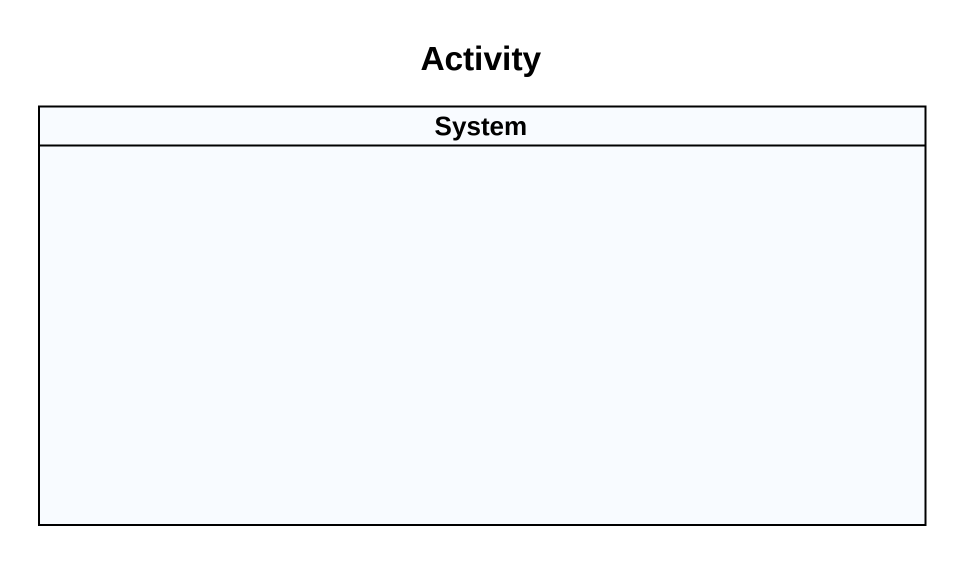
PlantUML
@startuml
title Activity
hide empty description
state System <<partition>>
@enduml
